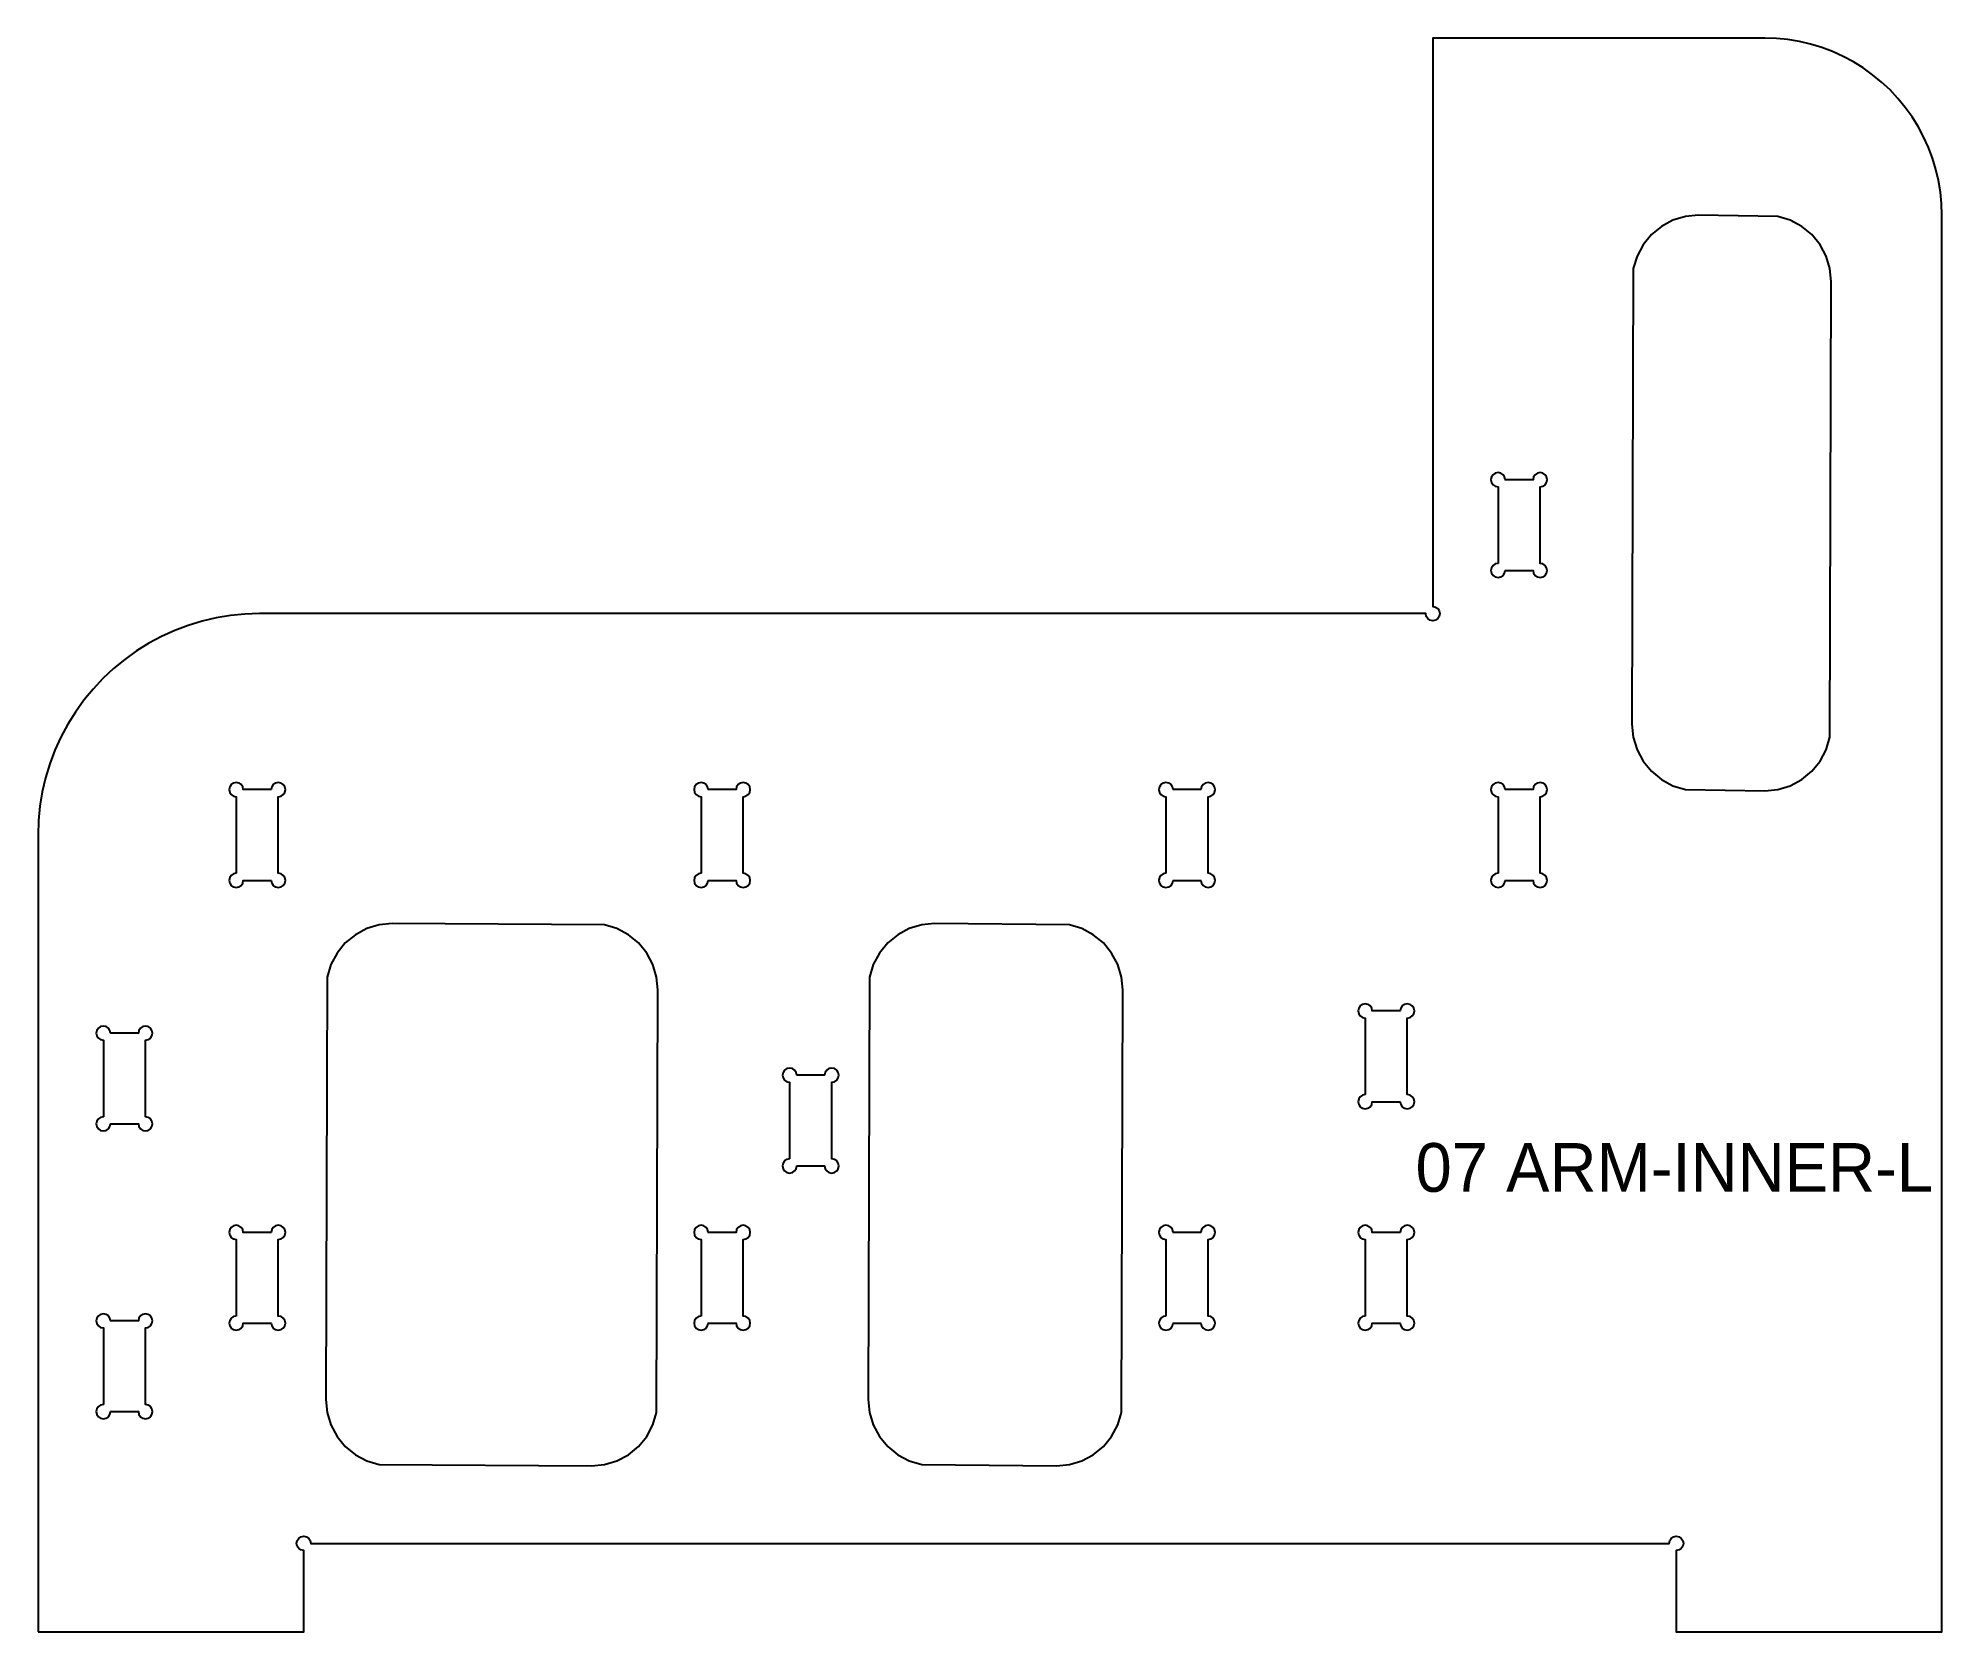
# Model space of a CAD drawing. Header units: millimetres. Extents: x 0 to 860, y 0 to 720.
import ezdxf
from ezdxf.enums import TextEntityAlignment as Align

# ---------------------------------------------------------------- set-up
doc = ezdxf.new("R2010")
doc.units = ezdxf.units.MM
doc.layers.add('CUT', color=1, linetype='Continuous')
doc.layers.add('ENGRAVE-LABEL', color=3, linetype='Continuous')

msp = doc.modelspace()

# ---------------------------------------------------------------- linework, layer by layer
at = {"layer": 'CUT'}
for points in [[(0, 0), (120, 0), (120, 36.8, -2.41421356), (123.2, 40), (736.8, 40, -2.41421356), (740, 36.8), (740, 0), (860, 0), (860, 640), (859.8287, 645.2323), (859.3156, 650.4421), (858.4628, 655.6072), (857.2741, 660.7055), (855.7544, 665.7152), (853.9104, 670.6147), (851.7498, 675.3831), (849.282, 680), (846.5176, 684.4456), (843.4683, 688.7009), (840.1472, 692.7477), (836.5685, 696.5685), (832.7477, 700.1472), (828.7009, 703.4683), (824.4456, 706.5176), (820, 709.282), (815.3831, 711.7498), (810.6147, 713.9104), (805.7152, 715.7544), (800.7055, 717.2741), (795.6072, 718.4628), (790.4421, 719.3156), (785.2323, 719.8287), (780, 720), (630, 720), (630, 463.2, -2.41421356), (626.8, 460), (100, 460), (93.4597, 459.7859), (86.9474, 459.1445), (80.491, 458.0785), (74.1181, 456.5926), (67.8561, 454.693), (61.7317, 452.388), (55.7711, 449.6873), (50, 446.6025), (44.443, 443.147), (39.1239, 439.3353), (34.0654, 435.184), (29.2893, 430.7107), (24.816, 425.9346), (20.6647, 420.8761), (16.853, 415.557), (13.3975, 410), (10.3127, 404.2289), (7.612, 398.2683), (5.307, 392.1439), (3.4074, 385.8819), (1.9215, 379.509), (0.8555, 373.0526), (0.2141, 366.5403), (0, 360)], [(659.5, 482.7, 2.41421356), (662.7, 479.5), (675.3, 479.5, 2.41421356), (678.5, 482.7), (678.5, 517.3, 2.41421356), (675.3, 520.5), (662.7, 520.5, 2.41421356), (659.5, 517.3)], [(89.5, 342.7, 2.41421356), (92.7, 339.5), (105.3, 339.5, 2.41421356), (108.5, 342.7), (108.5, 377.3, 2.41421356), (105.3, 380.5), (92.7, 380.5, 2.41421356), (89.5, 377.3)], [(299.5, 342.7, 2.41421356), (302.7, 339.5), (315.3, 339.5, 2.41421356), (318.5, 342.7), (318.5, 377.3, 2.41421356), (315.3, 380.5), (302.7, 380.5, 2.41421356), (299.5, 377.3)], [(509.5, 342.7, 2.41421356), (512.7, 339.5), (525.3, 339.5, 2.41421356), (528.5, 342.7), (528.5, 377.3, 2.41421356), (525.3, 380.5), (512.7, 380.5, 2.41421356), (509.5, 377.3)], [(659.5, 342.7, 2.41421356), (662.7, 339.5), (675.3, 339.5, 2.41421356), (678.5, 342.7), (678.5, 377.3, 2.41421356), (675.3, 380.5), (662.7, 380.5, 2.41421356), (659.5, 377.3)], [(599.5, 242.7, 2.41421356), (602.7, 239.5), (615.3, 239.5, 2.41421356), (618.5, 242.7), (618.5, 277.3, 2.41421356), (615.3, 280.5), (602.7, 280.5, 2.41421356), (599.5, 277.3)], [(29.5, 232.7, 2.41421356), (32.7, 229.5), (45.3, 229.5, 2.41421356), (48.5, 232.7), (48.5, 267.3, 2.41421356), (45.3, 270.5), (32.7, 270.5, 2.41421356), (29.5, 267.3)], [(339.5, 213.7, 2.41421356), (342.7, 210.5), (355.3, 210.5, 2.41421356), (358.5, 213.7), (358.5, 248.3, 2.41421356), (355.3, 251.5), (342.7, 251.5, 2.41421356), (339.5, 248.3)], [(89.5, 142.7, 2.41421356), (92.7, 139.5), (105.3, 139.5, 2.41421356), (108.5, 142.7), (108.5, 177.3, 2.41421356), (105.3, 180.5), (92.7, 180.5, 2.41421356), (89.5, 177.3)], [(299.5, 142.7, 2.41421356), (302.7, 139.5), (315.3, 139.5, 2.41421356), (318.5, 142.7), (318.5, 177.3, 2.41421356), (315.3, 180.5), (302.7, 180.5, 2.41421356), (299.5, 177.3)], [(509.5, 142.7, 2.41421356), (512.7, 139.5), (525.3, 139.5, 2.41421356), (528.5, 142.7), (528.5, 177.3, 2.41421356), (525.3, 180.5), (512.7, 180.5, 2.41421356), (509.5, 177.3)], [(599.5, 142.7, 2.41421356), (602.7, 139.5), (615.3, 139.5, 2.41421356), (618.5, 142.7), (618.5, 177.3, 2.41421356), (615.3, 180.5), (602.7, 180.5, 2.41421356), (599.5, 177.3)], [(29.5, 102.7, 2.41421356), (32.7, 99.5), (45.3, 99.5, 2.41421356), (48.5, 102.7), (48.5, 137.3, 2.41421356), (45.3, 140.5), (32.7, 140.5, 2.41421356), (29.5, 137.3)]]:
    msp.add_lwpolyline(points, format="xyb", close=True, dxfattribs=at)
for points in [[(780, 380), (785.8527, 380.5764), (791.4805, 382.2836), (796.6671, 385.0559), (801.2132, 388.7868), (804.9441, 393.3329), (807.7164, 398.5195), (809.4236, 404.1473), (810, 610), (809.4236, 615.8527), (807.7164, 621.4805), (804.9441, 626.6671), (801.2132, 631.2132), (796.6671, 634.9441), (791.4805, 637.7164), (785.8527, 639.4236), (750, 640), (744.1473, 639.4236), (738.5195, 637.7164), (733.3329, 634.9441), (728.7868, 631.2132), (725.0559, 626.6671), (722.2836, 621.4805), (720.5764, 615.8527), (720, 410), (720.5764, 404.1473), (722.2836, 398.5195), (725.0559, 393.3329), (728.7868, 388.7868), (733.3329, 385.0559), (738.5195, 382.2836), (744.1473, 380.5764)], [(250, 75), (255.8527, 75.5764), (261.4805, 77.2836), (266.6671, 80.0559), (271.2132, 83.7868), (274.9441, 88.3329), (277.7164, 93.5195), (279.4236, 99.1473), (280, 290), (279.4236, 295.8527), (277.7164, 301.4805), (274.9441, 306.6671), (271.2132, 311.2132), (266.6671, 314.9441), (261.4805, 317.7164), (255.8527, 319.4236), (160, 320), (154.1473, 319.4236), (148.5195, 317.7164), (143.3329, 314.9441), (138.7868, 311.2132), (135.0559, 306.6671), (132.2836, 301.4805), (130.5764, 295.8527), (130, 105), (130.5764, 99.1473), (132.2836, 93.5195), (135.0559, 88.3329), (138.7868, 83.7868), (143.3329, 80.0559), (148.5195, 77.2836), (154.1473, 75.5764)], [(460, 75), (465.8527, 75.5764), (471.4805, 77.2836), (476.6671, 80.0559), (481.2132, 83.7868), (484.9441, 88.3329), (487.7164, 93.5195), (489.4236, 99.1473), (490, 290), (489.4236, 295.8527), (487.7164, 301.4805), (484.9441, 306.6671), (481.2132, 311.2132), (476.6671, 314.9441), (471.4805, 317.7164), (465.8527, 319.4236), (405, 320), (399.1473, 319.4236), (393.5195, 317.7164), (388.3329, 314.9441), (383.7868, 311.2132), (380.0559, 306.6671), (377.2836, 301.4805), (375.5764, 295.8527), (375, 105), (375.5764, 99.1473), (377.2836, 93.5195), (380.0559, 88.3329), (383.7868, 83.7868), (388.3329, 80.0559), (393.5195, 77.2836), (399.1473, 75.5764)]]:
    msp.add_lwpolyline(points, close=True, dxfattribs=at)

# ---------------------------------------------------------------- texts
at = {"layer": 'ENGRAVE-LABEL'}
msp.add_text('07 ARM-INNER-L', height=22, dxfattribs=at).set_placement((739.0996, 209.8184), align=Align.MIDDLE_CENTER)

doc.saveas('drawing.dxf')
